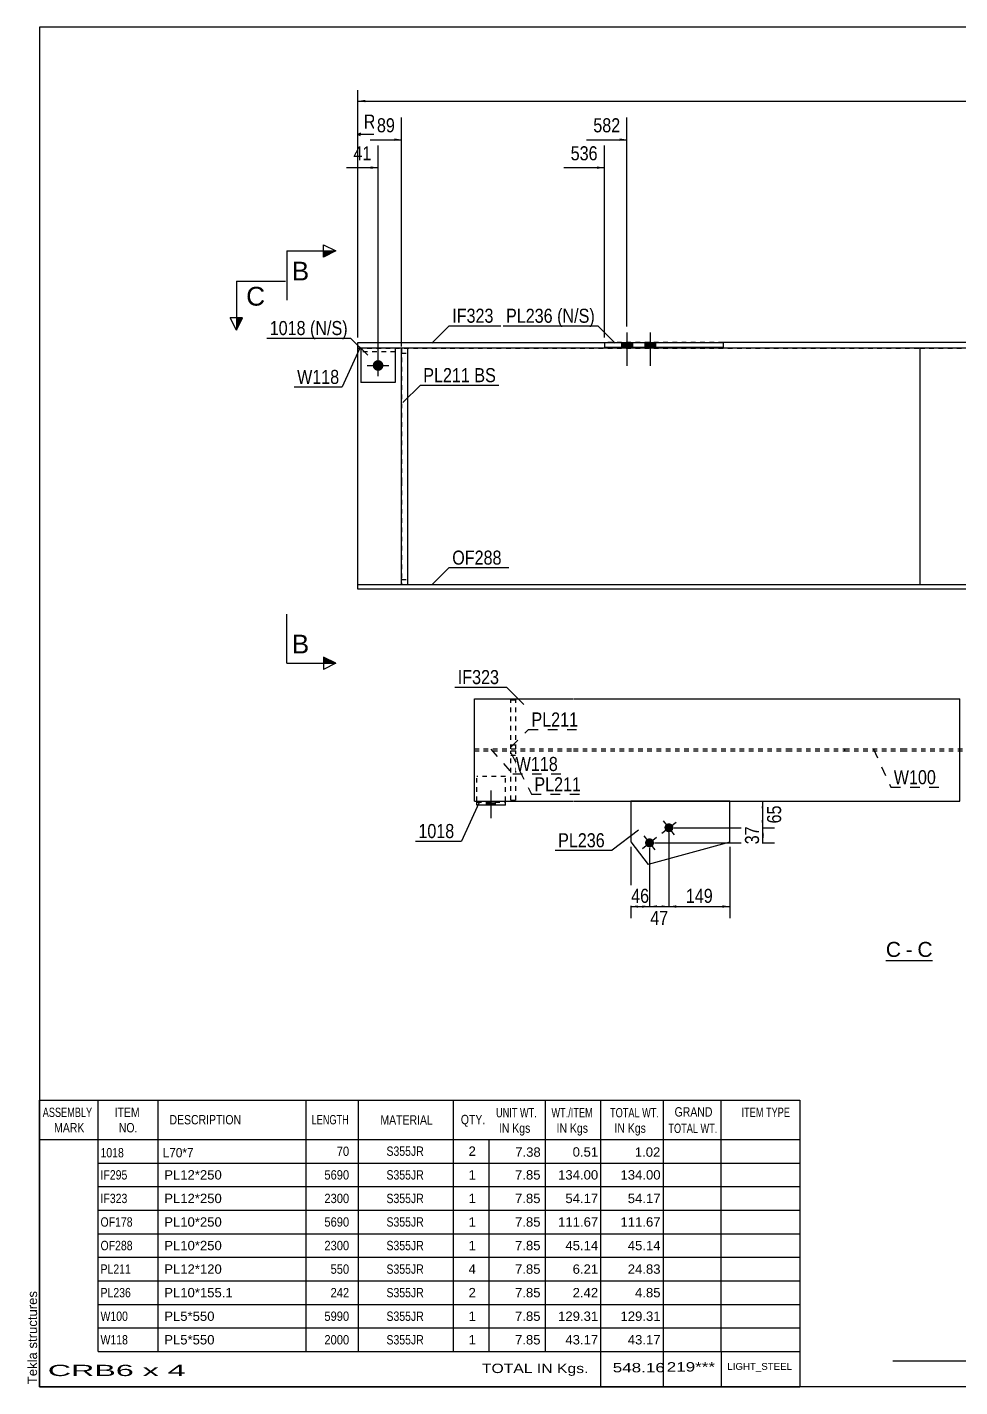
# Model space of a CAD drawing. Header units: millimetres. Extents: x 2 to 405, y 5 to 282.
# Drawn here: x 2.5 to 192.5, y 5 to 282 of the extents above; entities that cross this region are included whole.
import ezdxf

# ---------------------------------------------------------------- set-up
doc = ezdxf.new("R2010")
doc.units = ezdxf.units.MM
doc.linetypes.add('DXK_LINE_DOT1', pattern=[1.8814, 0.9407, -0.9407])
doc.linetypes.add('DXK_LINE_DOT2', pattern=[3.9198, 1.9599, -1.9599])
doc.styles.add('Arial', font='ARIAL.TTF', dxfattribs={"height": 0.2})
doc.styles.add('Arial Narrow', font='ARIALN.TTF', dxfattribs={"height": 0.2})

# ---------------------------------------------------------------- blocks, each defined once
blk = doc.blocks.new('Unknown-627316243-1211')
at = {"color": 5, "linetype": 'Continuous'}
for p, q in [((405, 282), (5, 282)), ((5, 282), (5, 5)), ((405, 5), (405, 282)), ((5, 5), (405, 5))]:
    blk.add_line(p, q, dxfattribs=at)
at = {"color": 174, "linetype": 'Continuous', "style": 'Arial'}
blk.add_text('Tekla structures', height=1.9102, rotation=90, dxfattribs=at).set_placement((4.5, 5.5))
blk = doc.blocks.new('Unknown-627316243-12 - 1673')
at = {"color": 7, "linetype": 'Continuous'}
blk.add_line((177.43, 91.81), (186.94, 91.81), dxfattribs=at)
at = {"color": 0, "linetype": 'Continuous'}
blk.add_wipeout([(180.51, 92.56), (180.51, 95.76), (177.43, 95.76), (177.43, 92.56)], dxfattribs=at)
blk.add_wipeout([(182.9, 92.56), (182.9, 95.76), (181.47, 95.76), (181.47, 92.56)], dxfattribs=at)
at = {"color": 96, "linetype": 'Continuous', "style": 'Arial'}
blk.add_text('C', height=3.06, dxfattribs=at).set_placement((177.43, 92.56))
at = {"color": 0, "linetype": 'Continuous'}
blk.add_wipeout([(186.94, 92.56), (186.94, 95.76), (183.86, 95.76), (183.86, 92.56)], dxfattribs=at)
at = {"color": 96, "linetype": 'Continuous', "style": 'Arial'}
for s, p in [('C', (183.86, 92.56)), ('-', (181.47, 92.56))]:
    blk.add_text(s, height=3.06, dxfattribs=at).set_placement(p)
blk = doc.blocks.new('Bolt-627316243-1246 - 1232')
at = {"linetype": 'Continuous'}
for points in [[(125.79, 217.77), (123.59, 217.77), (123.59, 216.77), (125.79, 216.77)], [(130.52, 217.77), (128.32, 217.77), (128.32, 216.77), (130.52, 216.77)]]:
    blk.add_hatch(color=3, dxfattribs=at).paths.add_polyline_path(points)
at = {"color": 3, "linetype": 'Continuous'}
for p, q in [((124.69, 219.77), (124.69, 212.97)), ((129.42, 219.77), (129.42, 212.97)), ((123.59, 217.77), (123.59, 216.77)), ((125.79, 217.77), (125.79, 216.77)), ((128.32, 217.77), (128.32, 216.77)), ((130.52, 217.77), (130.52, 216.77))]:
    blk.add_line(p, q, dxfattribs=at)
blk = doc.blocks.new('Bolt-627316243-1248 - 1232')
at = {"linetype": 'Continuous'}
blk.add_hatch(color=3, dxfattribs=at).paths.add_polyline_path([(73.98, 214.17, -1), (73.98, 211.97, -1)])
at = {"color": 3, "linetype": 'Continuous'}
for p, q in [((73.98, 210.87), (73.98, 215.27)), ((71.78, 213.07), (76.18, 213.07))]:
    blk.add_line(p, q, dxfattribs=at)
blk = doc.blocks.new('Part-627316243-1265 - 1232')
at = {"color": 2, "linetype": 'Continuous'}
for p, q in [((69.88, 189.57), (69.88, 216.57)), ((184.4, 189.57), (184.4, 216.57)), ((69.88, 168.47), (69.88, 189.47)), ((184.4, 168.47), (184.4, 189.47))]:
    blk.add_line(p, q, dxfattribs=at)
at = {"color": 7, "linetype": 'DXK_LINE_DOT1'}
for p, q in [((69.88, 216.57), (99.98, 216.57)), ((100.08, 216.57), (164.3, 216.57)), ((164.4, 216.57), (184.4, 216.57)), ((69.88, 168.47), (99.98, 168.47)), ((100.08, 168.47), (164.3, 168.47)), ((164.4, 168.47), (184.4, 168.47))]:
    blk.add_line(p, q, dxfattribs=at)
blk = doc.blocks.new('Part-627316243-1292 - 1232')
at = {"color": 2, "linetype": 'Continuous'}
for p, q in [((120.08, 217.77), (144.3, 217.77)), ((120.08, 217.77), (120.08, 216.77)), ((120.08, 216.77), (144.3, 216.77)), ((124.38, 216.77), (124.38, 217.77)), ((144.3, 217.77), (144.3, 216.77))]:
    blk.add_line(p, q, dxfattribs=at)
blk = doc.blocks.new('Part-627316243-1341 - 1232')
at = {"color": 2, "linetype": 'Continuous'}
for p, q in [((78.78, 189.57), (78.78, 216.57)), ((79.98, 216.57), (79.98, 189.57)), ((78.78, 168.47), (78.78, 189.47)), ((79.98, 189.47), (79.98, 168.47))]:
    blk.add_line(p, q, dxfattribs=at)
at = {"color": 7, "linetype": 'DXK_LINE_DOT1'}
for p, q in [((78.78, 215.57), (79.98, 215.57)), ((78.78, 169.47), (79.98, 169.47))]:
    blk.add_line(p, q, dxfattribs=at)
blk = doc.blocks.new('Part-627316243-1346 - 1232')
at = {"color": 7, "linetype": 'DXK_LINE_DOT1'}
for p, q in [((78.78, 216.57), (78.78, 189.57)), ((79.98, 216.57), (79.98, 189.57)), ((78.78, 189.47), (78.78, 168.47)), ((79.98, 189.47), (79.98, 168.47))]:
    blk.add_line(p, q, dxfattribs=at)
blk = doc.blocks.new('Part-627316243-1373 - 1232')
at = {"color": 2, "linetype": 'Continuous'}
for p, q in [((77.48, 216.57), (70.48, 216.57)), ((70.48, 216.57), (70.48, 209.57)), ((77.48, 216.57), (77.48, 209.57)), ((77.48, 209.57), (70.48, 209.57))]:
    blk.add_line(p, q, dxfattribs=at)
at = {"color": 7, "linetype": 'DXK_LINE_DOT1'}
blk.add_line((77.48, 215.87), (70.48, 215.87), dxfattribs=at)
blk = doc.blocks.new('Part-627316243-1417 - 1232')
at = {"color": 2, "linetype": 'Continuous'}
for p, q in [((69.88, 216.57), (69.88, 217.77)), ((69.88, 217.77), (99.98, 217.77)), ((70.48, 216.57), (69.88, 216.57)), ((99.98, 216.57), (77.48, 216.57)), ((100.08, 217.77), (120.08, 217.77)), ((164.3, 216.57), (100.08, 216.57)), ((164.3, 217.77), (144.3, 217.77)), ((214.4, 217.77), (164.4, 217.77)), ((214.4, 216.57), (164.4, 216.57)), ((214.4, 217.77), (214.4, 216.57))]:
    blk.add_line(p, q, dxfattribs=at)
at = {"color": 7, "linetype": 'DXK_LINE_DOT1'}
blk.add_line((144.3, 217.77), (120.08, 217.77), dxfattribs=at)
blk = doc.blocks.new('Part-627316243-1439 - 1232')
at = {"color": 2, "linetype": 'Continuous'}
for p, q in [((184.4, 189.57), (184.4, 216.57)), ((328.92, 189.57), (328.92, 216.57)), ((184.4, 168.47), (184.4, 189.47)), ((328.92, 168.47), (328.92, 189.47))]:
    blk.add_line(p, q, dxfattribs=at)
at = {"color": 7, "linetype": 'DXK_LINE_DOT1'}
for p, q in [((184.4, 216.57), (234.4, 216.57)), ((234.5, 216.57), (298.72, 216.57)), ((298.82, 216.57), (318.82, 216.57)), ((320.02, 216.57), (321.32, 216.57)), ((328.32, 216.57), (328.92, 216.57)), ((184.4, 168.47), (234.4, 168.47)), ((234.5, 168.47), (298.72, 168.47)), ((298.82, 168.47), (318.82, 168.47)), ((320.02, 168.47), (328.92, 168.47))]:
    blk.add_line(p, q, dxfattribs=at)
blk = doc.blocks.new('Part-627316243-1483 - 1232')
at = {"color": 2, "linetype": 'Continuous'}
for p, q in [((69.88, 167.47), (69.88, 168.47)), ((69.88, 168.47), (99.98, 168.47)), ((99.98, 167.47), (69.88, 167.47)), ((100.08, 168.47), (164.3, 168.47)), ((164.3, 167.47), (100.08, 167.47)), ((164.4, 168.47), (214.4, 168.47)), ((214.4, 167.47), (164.4, 167.47)), ((214.4, 168.47), (214.4, 167.47))]:
    blk.add_line(p, q, dxfattribs=at)
blk = doc.blocks.new('Bolt-627316243-1704 - 1673')
at = {"linetype": 'Continuous'}
for points in [[(132.67, 119.6, -1), (133.79, 118.15, -1)], [(128.72, 116.53, -1), (129.85, 115.08, -1)]]:
    blk.add_hatch(color=3, dxfattribs=at).paths.add_polyline_path(points)
at = {"color": 3, "linetype": 'Continuous'}
for p, q in [((131.78, 117.75), (134.68, 120)), ((134.36, 117.43), (132.1, 120.32)), ((127.84, 114.68), (130.73, 116.93)), ((130.41, 114.36), (128.16, 117.25))]:
    blk.add_line(p, q, dxfattribs=at)
blk = doc.blocks.new('Part-627316243-1701 - 1673')
at = {"color": 7, "linetype": 'DXK_LINE_DOT1'}
for p, q in [((93.6, 134.52), (93.6, 134.93)), ((93.6, 134.93), (113.68, 134.93)), ((93.6, 134.52), (113.68, 134.52)), ((113.78, 134.93), (157.3, 134.93)), ((113.78, 134.52), (157.3, 134.52)), ((157.4, 134.93), (169.07, 134.93)), ((157.4, 134.52), (169.07, 134.52)), ((169.07, 134.52), (169.07, 134.93))]:
    blk.add_line(p, q, dxfattribs=at)
blk = doc.blocks.new('Bolt-627316243-1702 - 1673')
at = {"linetype": 'Continuous'}
blk.add_hatch(color=3, dxfattribs=at).paths.add_polyline_path([(97.93, 124.06), (96.1, 124.06), (96.1, 123.47), (97.93, 123.47)])
at = {"color": 3, "linetype": 'Continuous'}
for p, q in [((97.01, 120.81), (97.01, 126.47)), ((96.1, 123.47), (96.1, 124.06)), ((97.93, 123.47), (97.93, 124.06))]:
    blk.add_line(p, q, dxfattribs=at)
blk = doc.blocks.new('Part-627316243-1709 - 1673')
at = {"color": 2, "linetype": 'Continuous'}
for p, q in [((145.63, 124.31), (125.45, 124.31)), ((125.45, 124.31), (125.45, 115.99)), ((145.63, 115.97), (145.63, 124.31)), ((125.45, 115.99), (129.03, 111.38)), ((145.63, 115.97), (129.03, 111.38))]:
    blk.add_line(p, q, dxfattribs=at)
blk = doc.blocks.new('Part-627316243-1737 - 1673')
at = {"color": 7, "linetype": 'DXK_LINE_DOT1'}
for p, q in [((101.01, 124.52), (101.01, 134.52)), ((101.01, 133.68), (102.01, 133.68)), ((102.01, 124.52), (102.01, 134.52)), ((101.01, 124.52), (102.01, 124.52))]:
    blk.add_line(p, q, dxfattribs=at)
blk = doc.blocks.new('Part-627316243-1742 - 1673')
at = {"color": 7, "linetype": 'DXK_LINE_DOT1'}
for p, q in [((101.01, 134.93), (101.01, 144.93)), ((101.01, 144.93), (102.01, 144.93)), ((102.01, 134.93), (102.01, 144.93)), ((101.01, 135.77), (102.01, 135.77))]:
    blk.add_line(p, q, dxfattribs=at)
blk = doc.blocks.new('Part-627316243-1750 - 1673')
at = {"color": 7, "linetype": 'DXK_LINE_DOT1'}
for p, q in [((169.07, 134.93), (180.73, 134.93)), ((169.07, 134.52), (180.73, 134.52)), ((180.83, 134.93), (204.17, 134.93)), ((180.83, 134.52), (204.17, 134.52)), ((204.27, 134.93), (247.78, 134.93)), ((204.27, 134.52), (247.78, 134.52)), ((247.88, 134.93), (259.55, 134.93)), ((247.88, 134.52), (259.55, 134.52)), ((260.55, 134.93), (267.97, 134.93)), ((260.55, 134.52), (267.97, 134.52)), ((267.97, 134.52), (267.97, 134.93))]:
    blk.add_line(p, q, dxfattribs=at)
blk = doc.blocks.new('Part-627316243-1755 - 1673')
at = {"color": 2, "linetype": 'Continuous'}
for p, q in [((93.6, 124.31), (93.6, 145.14)), ((93.6, 145.14), (113.68, 145.14)), ((113.78, 145.14), (157.3, 145.14)), ((157.4, 145.14), (180.73, 145.14)), ((180.83, 145.14), (192.5, 145.14)), ((192.5, 124.31), (192.5, 145.14)), ((93.6, 124.31), (113.68, 124.31)), ((113.78, 124.31), (157.3, 124.31)), ((157.4, 124.31), (180.73, 124.31)), ((180.83, 124.31), (192.5, 124.31))]:
    blk.add_line(p, q, dxfattribs=at)
blk = doc.blocks.new('Part-627316243-1782 - 1673')
at = {"color": 7, "linetype": 'DXK_LINE_DOT1'}
for p, q in [((94.1, 124.31), (94.1, 129.31)), ((99.93, 129.31), (94.1, 129.31)), ((99.93, 124.31), (99.93, 129.31)), ((94.1, 124.06), (99.93, 124.06))]:
    blk.add_line(p, q, dxfattribs=at)
at = {"color": 2, "linetype": 'Continuous'}
for p, q in [((94.1, 123.47), (94.1, 124.31)), ((99.93, 123.47), (94.1, 123.47)), ((99.93, 123.47), (99.93, 124.31))]:
    blk.add_line(p, q, dxfattribs=at)
blk = doc.blocks.new('StraightDimension-627316243-3730 - 1232')
at = {"linetype": 'Continuous'}
blk.add_hatch(color=7, dxfattribs=at).paths.add_polyline_path([(118.58, 253.63), (120.08, 253.38), (118.58, 253.13)])
at = {"color": 7, "linetype": 'Continuous'}
for p, q in [((120.08, 218.77), (120.08, 257.88)), ((111.85, 253.38), (120.08, 253.38))]:
    blk.add_line(p, q, dxfattribs=at)
at = {"color": 0}
blk.add_wipeout([(119.31, 254.28), (119.31, 258.48), (112.62, 258.48), (112.62, 254.28)], dxfattribs=at)
at = {"color": 3, "style": 'Arial Narrow'}
blk.add_text('536', height=2.863, dxfattribs=at).set_placement((113.22, 254.88))
blk = doc.blocks.new('StraightDimension-627316243-3732 - 1232')
at = {"linetype": 'Continuous'}
blk.add_hatch(color=7, dxfattribs=at).paths.add_polyline_path([(72.48, 253.63), (73.98, 253.38), (72.48, 253.13)])
at = {"color": 7, "linetype": 'Continuous'}
for p, q in [((73.98, 213.33), (73.98, 257.88)), ((67.57, 253.38), (73.98, 253.38))]:
    blk.add_line(p, q, dxfattribs=at)
at = {"color": 0, "linetype": 'Continuous'}
blk.add_wipeout([(76.41, 260.73), (76.41, 264.93), (70.47, 264.93), (70.47, 260.73)], dxfattribs=at)
at = {"color": 7, "linetype": 'Continuous'}
for p in [(70.38, 260.38), (70.38, 259.88), (75.81, 260.13)]:
    blk.add_line(p, (69.88, 260.13), dxfattribs=at)
at = {"color": 3, "linetype": 'Continuous', "style": 'Arial Narrow'}
blk.add_text('RD', height=2.863, dxfattribs=at).set_placement((71.07, 261.33))
at = {"color": 0}
blk.add_wipeout([(73.21, 254.28), (73.21, 258.48), (68.35, 258.48), (68.35, 254.28)], dxfattribs=at)
at = {"color": 7, "linetype": 'Continuous'}
blk.add_line((69.88, 218.77), (69.88, 264.63), dxfattribs=at)
at = {"color": 3, "style": 'Arial Narrow'}
blk.add_text('41', height=2.863, dxfattribs=at).set_placement((68.95, 254.88))
blk = doc.blocks.new('StraightDimension-627316243-1627 - 1232')
at = {"linetype": 'Continuous'}
for points in [[(71.38, 266.7), (69.88, 266.95), (71.38, 267.2)], [(327.42, 267.2), (328.92, 266.95), (327.42, 266.7)]]:
    blk.add_hatch(color=7, dxfattribs=at).paths.add_polyline_path(points)
at = {"color": 7, "linetype": 'Continuous'}
for p, q in [((69.88, 218.77), (69.88, 269.2)), ((328.92, 218.77), (328.92, 269.2)), ((69.88, 266.95), (328.92, 266.95))]:
    blk.add_line(p, q, dxfattribs=at)
at = {"color": 0}
blk.add_wipeout([(203.66, 267.1), (203.66, 271.3), (195.15, 271.3), (195.15, 267.1)], dxfattribs=at)
at = {"color": 3, "style": 'Arial Narrow'}
blk.add_text('7990', height=2.863, dxfattribs=at).set_placement((195.75, 267.7))
blk = doc.blocks.new('StraightDimension-627316243-3729 - 1232')
at = {"linetype": 'Continuous'}
blk.add_hatch(color=7, dxfattribs=at).paths.add_polyline_path([(123.19, 259.33), (124.69, 259.08), (123.19, 258.83)])
at = {"color": 7, "linetype": 'Continuous'}
for p, q in [((124.69, 221.02), (124.69, 263.58)), ((116.45, 259.08), (124.69, 259.08))]:
    blk.add_line(p, q, dxfattribs=at)
at = {"color": 0}
blk.add_wipeout([(123.91, 259.98), (123.91, 264.18), (117.23, 264.18), (117.23, 259.98)], dxfattribs=at)
at = {"color": 3, "style": 'Arial Narrow'}
blk.add_text('582', height=2.863, dxfattribs=at).set_placement((117.83, 260.58))
blk = doc.blocks.new('StraightDimension-627316243-3731 - 1232')
at = {"linetype": 'Continuous'}
blk.add_hatch(color=7, dxfattribs=at).paths.add_polyline_path([(77.28, 259.33), (78.78, 259.08), (77.28, 258.83)])
at = {"color": 7, "linetype": 'Continuous'}
for p, q in [((78.78, 216.92), (78.78, 263.58)), ((72.37, 259.08), (78.78, 259.08))]:
    blk.add_line(p, q, dxfattribs=at)
at = {"color": 0}
blk.add_wipeout([(78.01, 259.98), (78.01, 264.18), (73.15, 264.18), (73.15, 259.98)], dxfattribs=at)
at = {"color": 3, "style": 'Arial Narrow'}
blk.add_text('89', height=2.863, dxfattribs=at).set_placement((73.75, 260.58))
blk = doc.blocks.new('StraightDimension-627316243-1921 - 1673')
at = {"linetype": 'Continuous'}
for points in [[(152.09, 122.81), (152.34, 124.31), (152.59, 122.81)], [(152.59, 120.38), (152.34, 118.88), (152.09, 120.38)]]:
    blk.add_hatch(color=7, dxfattribs=at).paths.add_polyline_path(points)
at = {"color": 7, "linetype": 'Continuous'}
for p, q in [((146.63, 124.31), (154.59, 124.31)), ((152.34, 118.88), (152.34, 124.31)), ((134.23, 118.88), (154.59, 118.88))]:
    blk.add_line(p, q, dxfattribs=at)
at = {"color": 0}
blk.add_wipeout([(156.69, 124.02), (152.49, 124.02), (152.49, 119.16), (156.69, 119.16)], dxfattribs=at)
at = {"color": 3, "style": 'Arial Narrow'}
blk.add_text('65', height=2.863, rotation=90.0002, dxfattribs=at).set_placement((156.09, 119.76))
blk = doc.blocks.new('StraightDimension-627316243-1911 - 1673')
at = {"linetype": 'Continuous'}
for points in [[(152.09, 117.38), (152.34, 118.88), (152.59, 117.38)], [(152.59, 117.31), (152.34, 115.81), (152.09, 117.31)]]:
    blk.add_hatch(color=7, dxfattribs=at).paths.add_polyline_path(points)
at = {"color": 7, "linetype": 'Continuous'}
for p, q in [((134.23, 118.88), (154.74, 118.88)), ((152.34, 115.81), (152.34, 118.88)), ((130.28, 115.81), (154.74, 115.81))]:
    blk.add_line(p, q, dxfattribs=at)
at = {"color": 0}
blk.add_wipeout([(152.19, 119.77), (147.99, 119.77), (147.99, 114.91), (152.19, 114.91)], dxfattribs=at)
at = {"color": 3, "style": 'Arial Narrow'}
blk.add_text('37', height=2.863, rotation=90.0002, dxfattribs=at).set_placement((151.59, 115.51))
blk = doc.blocks.new('StraightDimension-627316243-1845 - 1673')
at = {"linetype": 'Continuous'}
for points in [[(126.95, 102.58), (125.45, 102.83), (126.95, 103.08)], [(127.78, 103.08), (129.28, 102.83), (127.78, 102.58)]]:
    blk.add_hatch(color=7, dxfattribs=at).paths.add_polyline_path(points)
at = {"color": 7, "linetype": 'Continuous'}
for p, q in [((125.45, 114.99), (125.45, 100.43)), ((129.28, 114.81), (129.28, 100.43)), ((125.45, 102.83), (129.28, 102.83))]:
    blk.add_line(p, q, dxfattribs=at)
at = {"color": 0}
blk.add_wipeout([(129.79, 102.98), (129.79, 107.18), (124.94, 107.18), (124.94, 102.98)], dxfattribs=at)
at = {"color": 3, "style": 'Arial Narrow'}
blk.add_text('46', height=2.863, dxfattribs=at).set_placement((125.54, 103.58))
blk = doc.blocks.new('StraightDimension-627316243-1824 - 1673')
at = {"linetype": 'Continuous'}
for points in [[(134.73, 102.58), (133.23, 102.83), (134.73, 103.08)], [(144.13, 103.08), (145.63, 102.83), (144.13, 102.58)]]:
    blk.add_hatch(color=7, dxfattribs=at).paths.add_polyline_path(points)
at = {"color": 7, "linetype": 'Continuous'}
for p, q in [((133.23, 117.88), (133.23, 100.43)), ((145.63, 114.97), (145.63, 100.43)), ((133.23, 102.83), (145.63, 102.83))]:
    blk.add_line(p, q, dxfattribs=at)
at = {"color": 0}
blk.add_wipeout([(142.77, 102.98), (142.77, 107.18), (136.09, 107.18), (136.09, 102.98)], dxfattribs=at)
at = {"color": 3, "style": 'Arial Narrow'}
blk.add_text('149', height=2.863, dxfattribs=at).set_placement((136.69, 103.58))
blk = doc.blocks.new('StraightDimension-627316243-1835 - 1673')
at = {"linetype": 'Continuous'}
for points in [[(130.78, 102.58), (129.28, 102.83), (130.78, 103.08)], [(131.73, 103.08), (133.23, 102.83), (131.73, 102.58)]]:
    blk.add_hatch(color=7, dxfattribs=at).paths.add_polyline_path(points)
at = {"color": 7, "linetype": 'Continuous'}
for p, q in [((133.23, 117.88), (133.23, 100.58)), ((129.28, 114.81), (129.28, 100.58)), ((129.28, 102.83), (133.23, 102.83))]:
    blk.add_line(p, q, dxfattribs=at)
at = {"color": 0}
blk.add_wipeout([(133.69, 98.48), (133.69, 102.68), (128.83, 102.68), (128.83, 98.48)], dxfattribs=at)
at = {"color": 3, "style": 'Arial Narrow'}
blk.add_text('47', height=2.863, dxfattribs=at).set_placement((129.43, 99.08))
blk = doc.blocks.new('CBS_BOM-627316243-3851')
at = {"color": 7, "linetype": 'Continuous'}
for p, q in [((4.97, 55.37), (4.97, 63.37)), ((4.97, 63.37), (159.89, 63.37)), ((16.97, 55.37), (16.97, 63.37)), ((29.16, 55.37), (29.16, 63.37)), ((59.32, 55.37), (59.32, 63.37)), ((70, 55.37), (70, 63.37)), ((89.32, 55.37), (89.32, 63.37)), ((108.12, 55.37), (108.12, 63.37)), ((119.33, 55.37), (119.33, 63.37)), ((132.12, 55.37), (132.12, 63.37)), ((143.87, 55.37), (143.87, 63.37)), ((159.89, 63.36), (159.89, 55.38)), ((4.97, 55.37), (159.89, 55.37)), ((4.97, 50.57), (4.97, 55.37)), ((16.97, 50.57), (16.97, 55.37)), ((29.16, 50.57), (29.16, 55.37)), ((59.32, 50.57), (59.32, 55.37)), ((70, 50.57), (70, 55.37)), ((89.32, 50.57), (89.32, 55.37)), ((96.58, 50.57), (96.58, 55.37)), ((108.12, 50.57), (108.12, 55.37)), ((119.33, 50.57), (119.33, 55.37)), ((132.12, 50.57), (132.12, 55.37)), ((143.89, 50.57), (143.89, 55.37)), ((159.89, 55.37), (159.89, 50.57)), ((4.97, 45.77), (4.97, 50.57)), ((16.97, 50.57), (159.89, 50.57)), ((16.97, 45.77), (16.97, 50.57)), ((29.16, 45.77), (29.16, 50.57)), ((59.32, 45.77), (59.32, 50.57)), ((70, 45.77), (70, 50.57)), ((89.32, 45.77), (89.32, 50.57)), ((96.58, 45.77), (96.58, 50.57)), ((108.12, 45.77), (108.12, 50.57)), ((119.33, 45.77), (119.33, 50.57)), ((132.12, 45.77), (132.12, 50.57)), ((143.89, 45.77), (143.89, 50.57)), ((159.89, 50.56), (159.89, 45.77)), ((4.97, 40.97), (4.97, 45.77)), ((16.97, 45.77), (159.89, 45.77)), ((16.97, 40.97), (16.97, 45.77)), ((29.16, 40.97), (29.16, 45.77)), ((59.32, 40.97), (59.32, 45.77)), ((70, 40.97), (70, 45.77)), ((89.32, 40.97), (89.32, 45.77)), ((96.58, 40.97), (96.58, 45.77)), ((108.12, 40.97), (108.12, 45.77)), ((119.33, 40.97), (119.33, 45.77)), ((132.12, 40.97), (132.12, 45.77)), ((143.89, 40.97), (143.89, 45.77)), ((159.89, 45.76), (159.89, 40.97)), ((4.97, 36.17), (4.97, 40.97)), ((16.97, 40.97), (159.89, 40.97)), ((16.97, 36.17), (16.97, 40.97)), ((29.16, 36.17), (29.16, 40.97)), ((59.32, 36.17), (59.32, 40.97)), ((70, 36.17), (70, 40.97)), ((89.32, 36.17), (89.32, 40.97)), ((96.58, 36.17), (96.58, 40.97)), ((108.12, 36.17), (108.12, 40.97)), ((119.33, 36.17), (119.33, 40.97)), ((132.12, 36.17), (132.12, 40.97)), ((143.89, 36.17), (143.89, 40.97)), ((159.89, 40.96), (159.89, 36.17)), ((4.97, 31.37), (4.97, 36.17)), ((16.97, 36.17), (159.89, 36.17)), ((16.97, 31.37), (16.97, 36.17)), ((29.16, 31.37), (29.16, 36.17)), ((59.32, 31.37), (59.32, 36.17)), ((70, 31.37), (70, 36.17)), ((89.32, 31.37), (89.32, 36.17)), ((96.58, 31.37), (96.58, 36.17)), ((108.12, 31.37), (108.12, 36.17)), ((119.33, 31.37), (119.33, 36.17)), ((132.12, 31.37), (132.12, 36.17)), ((143.89, 31.37), (143.89, 36.17)), ((159.89, 36.16), (159.89, 31.37)), ((4.97, 26.57), (4.97, 31.37)), ((16.97, 31.37), (159.89, 31.37)), ((16.97, 26.57), (16.97, 31.37)), ((29.16, 26.57), (29.16, 31.37)), ((59.32, 26.57), (59.32, 31.37)), ((70, 26.57), (70, 31.37)), ((89.32, 26.57), (89.32, 31.37)), ((96.58, 26.57), (96.58, 31.37)), ((108.12, 26.57), (108.12, 31.37)), ((119.33, 26.57), (119.33, 31.37)), ((132.12, 26.57), (132.12, 31.37)), ((143.89, 26.57), (143.89, 31.37)), ((159.89, 31.36), (159.89, 26.57)), ((4.97, 21.77), (4.97, 26.57)), ((16.97, 26.57), (159.89, 26.57)), ((16.97, 21.77), (16.97, 26.57)), ((29.16, 21.77), (29.16, 26.57)), ((59.32, 21.77), (59.32, 26.57)), ((70, 21.77), (70, 26.57)), ((89.32, 21.77), (89.32, 26.57)), ((96.58, 21.77), (96.58, 26.57)), ((108.12, 21.77), (108.12, 26.57)), ((119.33, 21.77), (119.33, 26.57)), ((132.12, 21.77), (132.12, 26.57)), ((143.89, 21.77), (143.89, 26.57)), ((159.89, 26.56), (159.89, 21.77)), ((4.97, 16.97), (4.97, 21.77)), ((16.97, 21.77), (159.89, 21.77)), ((16.97, 16.97), (16.97, 21.77)), ((29.16, 16.97), (29.16, 21.77)), ((59.32, 16.97), (59.32, 21.77)), ((70, 16.97), (70, 21.77)), ((89.32, 16.97), (89.32, 21.77)), ((96.58, 16.97), (96.58, 21.77)), ((108.12, 16.97), (108.12, 21.77)), ((119.33, 16.97), (119.33, 21.77)), ((132.12, 16.97), (132.12, 21.77)), ((143.89, 16.97), (143.89, 21.77)), ((159.89, 21.76), (159.89, 16.97)), ((4.97, 12.17), (4.97, 16.97)), ((16.97, 16.97), (159.89, 16.97)), ((16.97, 12.17), (16.97, 16.97)), ((29.16, 12.17), (29.16, 16.97)), ((59.32, 12.17), (59.32, 16.97)), ((70, 12.17), (70, 16.97)), ((89.32, 12.17), (89.32, 16.97)), ((96.58, 12.17), (96.58, 16.97)), ((108.12, 12.17), (108.12, 16.97)), ((119.33, 12.17), (119.33, 16.97)), ((132.12, 12.17), (132.12, 16.97)), ((143.89, 12.17), (143.89, 16.97)), ((159.89, 16.96), (159.89, 12.17)), ((4.97, 4.97), (4.97, 12.15)), ((16.97, 12.17), (159.89, 12.17)), ((119.33, 4.97), (119.33, 12.15)), ((132.12, 4.97), (132.12, 12.15)), ((143.93, 4.97), (143.93, 12.15)), ((159.89, 12.17), (159.89, 4.97)), ((4.97, 4.97), (159.89, 4.97))]:
    blk.add_line(p, q, dxfattribs=at)
at = {"color": 3, "linetype": 'Continuous', "style": 'Arial'}
for s, height, width, p in [('ASSEMBLY', 1.91, 0.7, (5.65, 59.94)), ('ITEM', 1.91, 0.8, (20.3, 59.94)), ('UNIT WT.', 1.91, 0.7, (98.01, 59.87)), ('WT./ITEM', 1.91, 0.7, (109.3, 59.87)), ('TOTAL WT.', 1.91, 0.7, (121.24, 59.87)), ('GRAND', 1.91, 0.8, (134.39, 60.03)), ('ITEM TYPE', 1.91, 0.7, (148.03, 59.95)), ('MARK', 1.91, 0.8, (7.97, 56.81)), ('NO.', 1.91, 0.8, (21.15, 56.81)), ('DESCRIPTION', 1.9102, 0.8, (31.48, 58.44)), ('LENGTH', 1.91, 0.7, (60.43, 58.44)), ('MATERIAL', 1.91, 0.8, (74.45, 58.39)), ('QTY.', 1.91, 0.8, (90.84, 58.47)), ('IN Kgs', 1.91, 0.8, (98.59, 56.73)), ('IN Kgs', 1.91, 0.8, (110.34, 56.73)), ('IN Kgs', 1.91, 0.8, (122.13, 56.73)), ('TOTAL WT.', 1.91, 0.7, (133.13, 56.69))]:
    blk.add_text(s, height=height, dxfattribs=dict(at, width=width)).set_placement(p)
at = {"color": 7, "linetype": 'Continuous', "style": 'Arial'}
for s, width, p in [('1018', 0.8, (17.43, 51.72)), ('L70*7', 0.9, (30.1, 51.72)), ('70', 0.85, (65.56, 52)), ('S355JR', 0.8, (75.69, 52.03)), ('IF295', 0.8, (17.43, 47.2)), ('5690', 0.85, (63.04, 47.2)), ('S355JR', 0.8, (75.69, 47.2)), ('IF323', 0.8, (17.43, 42.4)), ('2300', 0.85, (63.04, 42.4)), ('S355JR', 0.8, (75.69, 42.4)), ('OF178', 0.8, (17.43, 37.6)), ('5690', 0.85, (63.04, 37.6)), ('S355JR', 0.8, (75.69, 37.6)), ('OF288', 0.8, (17.43, 32.8)), ('2300', 0.85, (63.04, 32.8)), ('S355JR', 0.8, (75.69, 32.8)), ('PL211', 0.8, (17.43, 28)), ('550', 0.85, (64.3, 28)), ('S355JR', 0.8, (75.69, 28)), ('PL236', 0.8, (17.43, 23.2)), ('242', 0.85, (64.3, 23.2)), ('S355JR', 0.8, (75.69, 23.2)), ('W100', 0.8, (17.43, 18.4)), ('5990', 0.85, (63.04, 18.4)), ('S355JR', 0.8, (75.69, 18.4)), ('W118', 0.8, (17.43, 13.6)), ('2000', 0.85, (63.04, 13.6)), ('S355JR', 0.8, (75.69, 13.6))]:
    blk.add_text(s, height=1.91, dxfattribs=dict(at, width=width)).set_placement(p)
for s, p in [('2', (92.41, 52.03)), ('7.38', (101.92, 51.84)), ('0.51', (113.62, 51.87)), ('1.02', (126.29, 51.84)), ('PL12*250', (30.41, 47.2)), ('1', (92.41, 47.2)), ('7.85', (101.88, 47.2)), ('134.00', (110.66, 47.2)), ('134.00', (123.37, 47.2)), ('PL12*250', (30.41, 42.4)), ('7.85', (101.88, 42.4)), ('1', (92.41, 42.4)), ('54.17', (112.14, 42.4)), ('54.17', (124.85, 42.4)), ('PL10*250', (30.41, 37.6)), ('1', (92.41, 37.6)), ('7.85', (101.88, 37.6)), ('111.67', (110.66, 37.6)), ('111.67', (123.37, 37.6)), ('PL10*250', (30.41, 32.8)), ('1', (92.41, 32.8)), ('7.85', (101.88, 32.8)), ('45.14', (112.14, 32.8)), ('45.14', (124.85, 32.8)), ('PL12*120', (30.41, 28)), ('4', (92.41, 28)), ('7.85', (101.88, 28)), ('6.21', (113.62, 28)), ('24.83', (124.85, 28)), ('PL10*155.1', (30.41, 23.2)), ('2', (92.41, 23.2)), ('7.85', (101.88, 23.2)), ('2.42', (113.62, 23.2)), ('4.85', (126.33, 23.2)), ('PL5*550', (30.41, 18.4)), ('1', (92.41, 18.4)), ('7.85', (101.88, 18.4)), ('129.31', (110.66, 18.4)), ('129.31', (123.37, 18.4)), ('PL5*550', (30.41, 13.6)), ('1', (92.41, 13.6)), ('7.85', (101.88, 13.6)), ('43.17', (112.14, 13.6)), ('43.17', (124.85, 13.6))]:
    blk.add_text(s, height=1.91, dxfattribs=at).set_placement(p)
at = {"color": 6, "linetype": 'Continuous', "style": 'Arial'}
for s, height, width, p in [('CRB6 x 4', 2.292, 2.05, (6.69, 7.16)), ('TOTAL IN Kgs.', 1.9102, 1.2, (95.13, 7.77)), ('548.16', 1.91, 1.3, (121.79, 7.92)), ('219***', 1.91, 1.3, (132.79, 8.08))]:
    blk.add_text(s, height=height, dxfattribs=dict(at, width=width)).set_placement(p)
blk.add_text('LIGHT_STEEL', height=1.4135, dxfattribs=at).set_placement((145.14, 8.42))
blk = doc.blocks.new('CBS_CALLOFF-627316243-3852')
at = {"color": 7, "linetype": 'Continuous'}
blk.add_line((178.88, 10.27), (295.11, 10.25), dxfattribs=at)
at = {"color": 3, "linetype": 'Continuous', "style": 'Arial Narrow'}
blk.add_text('QTY= 4 Nos.      MEZZ BEAM     MKD : CRB6', height=3.3405, dxfattribs=at).set_placement((198.23, 11.16))
blk = doc.blocks.new('Mark-627316243-1288 - 1232')
at = {"color": 0}
blk.add_wipeout([(109.56, 221.77), (109.56, 224.77), (100.05, 224.77), (100.05, 221.77)], dxfattribs=at)
blk.add_wipeout([(109.56, 221.77), (109.56, 224.77), (100.05, 224.77), (100.05, 221.77)], dxfattribs=at)
blk.add_wipeout([(118.12, 221.77), (118.12, 224.77), (110.46, 224.77), (110.46, 221.77)], dxfattribs=at)
blk.add_wipeout([(118.12, 221.77), (118.12, 224.77), (110.46, 224.77), (110.46, 221.77)], dxfattribs=at)
at = {"color": 7, "linetype": 'Continuous'}
for p in [(99.45, 221.17), (122.26, 217.64)]:
    blk.add_line(p, (118.72, 221.17), dxfattribs=at)
at = {"color": 3, "style": 'Arial Narrow'}
for s, p in [('PL236', (100.05, 221.77)), ('(N/', (110.46, 221.77)), ('S)', (114.84, 221.77))]:
    blk.add_text(s, height=2.863, dxfattribs=at).set_placement(p)
blk = doc.blocks.new('Mark-627316243-1260 - 1232')
at = {"color": 0}
blk.add_wipeout([(66.07, 209.31), (66.07, 212.31), (57.48, 212.31), (57.48, 209.31)], dxfattribs=at)
blk.add_wipeout([(66.07, 209.31), (66.07, 212.31), (57.48, 212.31), (57.48, 209.31)], dxfattribs=at)
at = {"color": 7, "linetype": 'Continuous'}
for p in [(70.21, 216.44), (56.88, 208.71)]:
    blk.add_line(p, (66.67, 208.71), dxfattribs=at)
at = {"color": 3, "style": 'Arial Narrow'}
blk.add_text('W118', height=2.863, dxfattribs=at).set_placement((57.48, 209.31))
blk = doc.blocks.new('SectionMark-627316243-1638 - 1232')
at = {"linetype": 'Continuous'}
for points in [[(45.1, 222.77), (46.35, 222.77), (45.1, 220.27)], [(372.15, 222.77), (373.4, 222.77), (373.4, 220.27)]]:
    blk.add_hatch(color=30, dxfattribs=at).paths.add_polyline_path(points)
at = {"color": 30, "linetype": 'Continuous'}
for p, q in [((45.1, 230.27), (45.1, 220.27)), ((373.4, 230.27), (373.4, 220.27)), ((45.1, 220.27), (43.85, 222.77)), ((46.35, 222.77), (43.85, 222.77)), ((45.1, 220.27), (46.35, 222.77)), ((372.15, 222.77), (374.65, 222.77)), ((373.4, 220.27), (372.15, 222.77)), ((374.65, 222.77), (373.4, 220.27))]:
    blk.add_line(p, q, dxfattribs=at)
at = {"color": 0, "linetype": 'Continuous'}
for points in [[(50.95, 225.27), (50.95, 229.27), (47.1, 229.27), (47.1, 225.27)], [(371.4, 225.27), (371.4, 229.27), (367.55, 229.27), (367.55, 225.27)]]:
    blk.add_wipeout(points, dxfattribs=at)
at = {"color": 30, "linetype": 'Continuous'}
for p, q in [((45.1, 230.27), (55.1, 230.27)), ((373.4, 230.27), (363.4, 230.27))]:
    blk.add_line(p, q, dxfattribs=at)
at = {"color": 96, "linetype": 'Continuous', "style": 'Arial'}
for p in [(47.1, 225.27), (367.55, 225.27)]:
    blk.add_text('C', height=3.82, dxfattribs=at).set_placement(p)
blk = doc.blocks.new('Mark-627316243-1479 - 1232')
at = {"color": 0}
blk.add_wipeout([(99.14, 172.49), (99.14, 175.49), (89.09, 175.49), (89.09, 172.49)], dxfattribs=at)
blk.add_wipeout([(99.14, 172.49), (99.14, 175.49), (89.09, 175.49), (89.09, 172.49)], dxfattribs=at)
at = {"color": 7, "linetype": 'Continuous'}
for p, q in [((84.96, 168.36), (88.49, 171.89)), ((88.49, 171.89), (100.64, 171.89))]:
    blk.add_line(p, q, dxfattribs=at)
at = {"color": 3, "style": 'Arial Narrow'}
blk.add_text('OF288', height=2.863, dxfattribs=at).set_placement((89.09, 172.49))
blk = doc.blocks.new('Mark-627316243-1369 - 1232')
at = {"color": 0}
blk.add_wipeout([(59.21, 219.27), (59.21, 222.27), (51.9, 222.27), (51.9, 219.27)], dxfattribs=at)
blk.add_wipeout([(59.21, 219.27), (59.21, 222.27), (51.9, 222.27), (51.9, 219.27)], dxfattribs=at)
blk.add_wipeout([(67.78, 219.27), (67.78, 222.27), (60.11, 222.27), (60.11, 219.27)], dxfattribs=at)
blk.add_wipeout([(67.78, 219.27), (67.78, 222.27), (60.11, 222.27), (60.11, 219.27)], dxfattribs=at)
at = {"color": 7, "linetype": 'Continuous'}
for p in [(51.3, 218.67), (71.91, 215.14)]:
    blk.add_line(p, (68.38, 218.67), dxfattribs=at)
at = {"color": 3, "style": 'Arial Narrow'}
for s, p in [('1018', (51.9, 219.27)), ('(N/', (60.11, 219.27)), ('S)', (64.49, 219.27))]:
    blk.add_text(s, height=2.863, dxfattribs=at).set_placement(p)
blk = doc.blocks.new('Mark-627316243-1413 - 1232')
at = {"color": 0}
blk.add_wipeout([(97.5, 221.78), (97.5, 224.78), (89.09, 224.78), (89.09, 221.78)], dxfattribs=at)
blk.add_wipeout([(97.5, 221.78), (97.5, 224.78), (89.09, 224.78), (89.09, 221.78)], dxfattribs=at)
at = {"color": 7, "linetype": 'Continuous'}
for p, q in [((84.96, 217.64), (88.49, 221.18)), ((88.49, 221.18), (99, 221.18))]:
    blk.add_line(p, q, dxfattribs=at)
at = {"color": 3, "style": 'Arial Narrow'}
blk.add_text('IF323', height=2.863, dxfattribs=at).set_placement((89.09, 221.78))
blk = doc.blocks.new('SectionMark-627316243-1640 - 1232')
at = {"linetype": 'Continuous'}
for points in [[(62.88, 235.15), (62.88, 236.4), (65.38, 236.4)], [(62.88, 152.4), (62.88, 153.65), (65.38, 152.4)]]:
    blk.add_hatch(color=30, dxfattribs=at).paths.add_polyline_path(points)
at = {"color": 30, "linetype": 'Continuous'}
for p, q in [((55.38, 236.4), (65.38, 236.4)), ((62.88, 235.15), (62.88, 237.65)), ((62.88, 237.65), (65.38, 236.4)), ((65.38, 236.4), (62.88, 235.15)), ((55.38, 152.4), (65.38, 152.4)), ((65.38, 152.4), (62.88, 153.65)), ((62.88, 153.65), (62.88, 151.15)), ((65.38, 152.4), (62.88, 151.15))]:
    blk.add_line(p, q, dxfattribs=at)
at = {"color": 0, "linetype": 'Continuous'}
for points in [[(59.93, 230.4), (59.93, 234.4), (56.38, 234.4), (56.38, 230.4)], [(59.93, 154.4), (59.93, 158.4), (56.38, 158.4), (56.38, 154.4)]]:
    blk.add_wipeout(points, dxfattribs=at)
at = {"color": 30, "linetype": 'Continuous'}
for p, q in [((55.38, 236.4), (55.38, 226.4)), ((55.38, 152.4), (55.38, 162.4))]:
    blk.add_line(p, q, dxfattribs=at)
at = {"color": 96, "linetype": 'Continuous', "style": 'Arial'}
for p in [(56.38, 230.4), (56.38, 154.4)]:
    blk.add_text('B', height=3.82, dxfattribs=at).set_placement(p)
blk = doc.blocks.new('MarkSet-627316243-1659 - 1232')
at = {"color": 0}
blk.add_wipeout([(92.69, 209.67), (92.69, 212.67), (83.19, 212.67), (83.19, 209.67)], dxfattribs=at)
blk.add_wipeout([(92.69, 209.67), (92.69, 212.67), (83.19, 212.67), (83.19, 209.67)], dxfattribs=at)
at = {"color": 7, "linetype": 'Continuous'}
blk.add_line((79.05, 205.54), (82.59, 209.07), dxfattribs=at)
at = {"color": 0}
blk.add_wipeout([(97.97, 209.67), (97.97, 212.67), (93.59, 212.67), (93.59, 209.67)], dxfattribs=at)
blk.add_wipeout([(97.97, 209.67), (97.97, 212.67), (93.59, 212.67), (93.59, 209.67)], dxfattribs=at)
at = {"color": 7, "linetype": 'Continuous'}
blk.add_line((82.59, 209.07), (98.57, 209.07), dxfattribs=at)
at = {"color": 3, "style": 'Arial Narrow'}
for s, p in [('PL211', (83.19, 209.67)), ('BS', (93.59, 209.67))]:
    blk.add_text(s, height=2.863, dxfattribs=at).set_placement(p)
blk = doc.blocks.new('Mark-627316243-1697 - 1673')
at = {"color": 0}
blk.add_wipeout([(110.61, 130.44), (110.61, 133.44), (102.02, 133.44), (102.02, 130.44)], dxfattribs=at)
blk.add_wipeout([(110.61, 130.44), (110.61, 133.44), (102.02, 133.44), (102.02, 130.44)], dxfattribs=at)
at = {"color": 7, "linetype": 'DXK_LINE_DOT2'}
for p, q in [((96.96, 134.89), (101.42, 129.84)), ((101.42, 129.84), (111.21, 129.84))]:
    blk.add_line(p, q, dxfattribs=at)
at = {"color": 3, "style": 'Arial Narrow'}
blk.add_text('W118', height=2.863, dxfattribs=at).set_placement((102.02, 130.44))
blk = doc.blocks.new('Mark-627316243-1705 - 1673')
at = {"color": 7, "linetype": 'Continuous'}
blk.add_line((127.05, 118.39), (121.67, 114.3), dxfattribs=at)
at = {"color": 0}
blk.add_wipeout([(120.17, 114.9), (120.17, 117.9), (110.66, 117.9), (110.66, 114.9)], dxfattribs=at)
blk.add_wipeout([(120.17, 114.9), (120.17, 117.9), (110.66, 117.9), (110.66, 114.9)], dxfattribs=at)
at = {"color": 7, "linetype": 'Continuous'}
blk.add_line((110.06, 114.3), (121.67, 114.3), dxfattribs=at)
at = {"color": 3, "style": 'Arial Narrow'}
blk.add_text('PL236', height=2.863, dxfattribs=at).set_placement((110.66, 114.9))
blk = doc.blocks.new('Mark-627316243-1733 - 1673')
at = {"color": 0}
blk.add_wipeout([(115.32, 126.3), (115.32, 129.3), (105.82, 129.3), (105.82, 126.3)], dxfattribs=at)
blk.add_wipeout([(115.32, 126.3), (115.32, 129.3), (105.82, 129.3), (105.82, 126.3)], dxfattribs=at)
at = {"color": 7, "linetype": 'DXK_LINE_DOT2'}
for p, q in [((101.09, 134.08), (105.22, 125.7)), ((105.22, 125.7), (116.82, 125.7))]:
    blk.add_line(p, q, dxfattribs=at)
at = {"color": 3, "style": 'Arial Narrow'}
blk.add_text('PL211', height=2.863, dxfattribs=at).set_placement((105.82, 126.3))
blk = doc.blocks.new('Mark-627316243-1738 - 1673')
at = {"color": 0}
blk.add_wipeout([(114.73, 139.51), (114.73, 142.51), (105.23, 142.51), (105.23, 139.51)], dxfattribs=at)
blk.add_wipeout([(114.73, 139.51), (114.73, 142.51), (105.23, 142.51), (105.23, 139.51)], dxfattribs=at)
at = {"color": 7, "linetype": 'DXK_LINE_DOT2'}
for p, q in [((101.09, 135.37), (104.63, 138.91)), ((104.63, 138.91), (116.23, 138.91))]:
    blk.add_line(p, q, dxfattribs=at)
at = {"color": 3, "style": 'Arial Narrow'}
blk.add_text('PL211', height=2.863, dxfattribs=at).set_placement((105.23, 139.51))
blk = doc.blocks.new('Mark-627316243-1746 - 1673')
at = {"color": 0}
blk.add_wipeout([(187.64, 127.75), (187.64, 130.75), (179.05, 130.75), (179.05, 127.75)], dxfattribs=at)
blk.add_wipeout([(187.64, 127.75), (187.64, 130.75), (179.05, 130.75), (179.05, 127.75)], dxfattribs=at)
at = {"color": 7, "linetype": 'DXK_LINE_DOT2'}
for p, q in [((174.92, 134.89), (178.45, 127.15)), ((178.45, 127.15), (189.14, 127.15))]:
    blk.add_line(p, q, dxfattribs=at)
at = {"color": 3, "style": 'Arial Narrow'}
blk.add_text('W100', height=2.863, dxfattribs=at).set_placement((179.05, 127.75))
blk = doc.blocks.new('Mark-627316243-1751 - 1673')
at = {"color": 7, "linetype": 'Continuous'}
blk.add_line((103.66, 144.02), (100.12, 147.55), dxfattribs=at)
at = {"color": 0}
blk.add_wipeout([(98.62, 148.15), (98.62, 151.15), (90.22, 151.15), (90.22, 148.15)], dxfattribs=at)
blk.add_wipeout([(98.62, 148.15), (98.62, 151.15), (90.22, 151.15), (90.22, 148.15)], dxfattribs=at)
at = {"color": 7, "linetype": 'Continuous'}
blk.add_line((89.62, 147.55), (100.12, 147.55), dxfattribs=at)
at = {"color": 3, "style": 'Arial Narrow'}
blk.add_text('IF323', height=2.863, dxfattribs=at).set_placement((90.22, 148.15))
blk = doc.blocks.new('Mark-627316243-1778 - 1673')
at = {"color": 7, "linetype": 'Continuous'}
blk.add_line((94.53, 123.91), (91, 116.18), dxfattribs=at)
at = {"color": 0}
blk.add_wipeout([(89.5, 116.78), (89.5, 119.78), (82.19, 119.78), (82.19, 116.78)], dxfattribs=at)
blk.add_wipeout([(89.5, 116.78), (89.5, 119.78), (82.19, 119.78), (82.19, 116.78)], dxfattribs=at)
at = {"color": 7, "linetype": 'Continuous'}
blk.add_line((81.59, 116.18), (91, 116.18), dxfattribs=at)
at = {"color": 3, "style": 'Arial Narrow'}
blk.add_text('1018', height=2.863, dxfattribs=at).set_placement((82.19, 116.78))

msp = doc.modelspace()

# ---------------------------------------------------------------- block references
for name in ['Unknown-627316243-1211', 'Bolt-627316243-1246 - 1232', 'Part-627316243-1417 - 1232', 'Part-627316243-1265 - 1232', 'Part-627316243-1373 - 1232', 'Part-627316243-1341 - 1232', 'Part-627316243-1346 - 1232', 'Part-627316243-1292 - 1232', 'Part-627316243-1439 - 1232', 'Bolt-627316243-1248 - 1232', 'Part-627316243-1483 - 1232', 'Part-627316243-1755 - 1673', 'Part-627316243-1742 - 1673', 'Part-627316243-1701 - 1673', 'Part-627316243-1737 - 1673', 'Part-627316243-1750 - 1673', 'Part-627316243-1782 - 1673', 'Bolt-627316243-1702 - 1673', 'Part-627316243-1709 - 1673', 'Bolt-627316243-1704 - 1673', 'CBS_BOM-627316243-3851', 'CBS_CALLOFF-627316243-3852']:
    msp.add_blockref(name, (0, 0))

# ---------------------------------------------------------------- next in the draw order: block references
for name in ['StraightDimension-627316243-3732 - 1232', 'StraightDimension-627316243-3730 - 1232', 'MarkSet-627316243-1659 - 1232', 'Mark-627316243-1479 - 1232', 'Mark-627316243-1751 - 1673', 'Mark-627316243-1697 - 1673', 'Mark-627316243-1746 - 1673', 'Mark-627316243-1778 - 1673', 'StraightDimension-627316243-1921 - 1673', 'Unknown-627316243-12 - 1673']:
    msp.add_blockref(name, (0, 0))

# ---------------------------------------------------------------- next in the draw order: block references
for name in ['StraightDimension-627316243-1627 - 1232', 'Mark-627316243-1260 - 1232', 'Mark-627316243-1733 - 1673', 'StraightDimension-627316243-1911 - 1673']:
    msp.add_blockref(name, (0, 0))

# ---------------------------------------------------------------- next in the draw order: block references
for name in ['StraightDimension-627316243-3731 - 1232', 'StraightDimension-627316243-3729 - 1232', 'Mark-627316243-1738 - 1673', 'StraightDimension-627316243-1824 - 1673', 'StraightDimension-627316243-1845 - 1673']:
    msp.add_blockref(name, (0, 0))

# ---------------------------------------------------------------- next in the draw order: block references
for name in ['Mark-627316243-1288 - 1232', 'Mark-627316243-1705 - 1673', 'StraightDimension-627316243-1835 - 1673']:
    msp.add_blockref(name, (0, 0))

# ---------------------------------------------------------------- next in the draw order: block references
msp.add_blockref('SectionMark-627316243-1638 - 1232', (0, 0))

# ---------------------------------------------------------------- next in the draw order: block references
for name in ['Mark-627316243-1413 - 1232', 'Mark-627316243-1369 - 1232']:
    msp.add_blockref(name, (0, 0))

# ---------------------------------------------------------------- next in the draw order: block references
msp.add_blockref('SectionMark-627316243-1640 - 1232', (0, 0))

doc.saveas('drawing.dxf')
